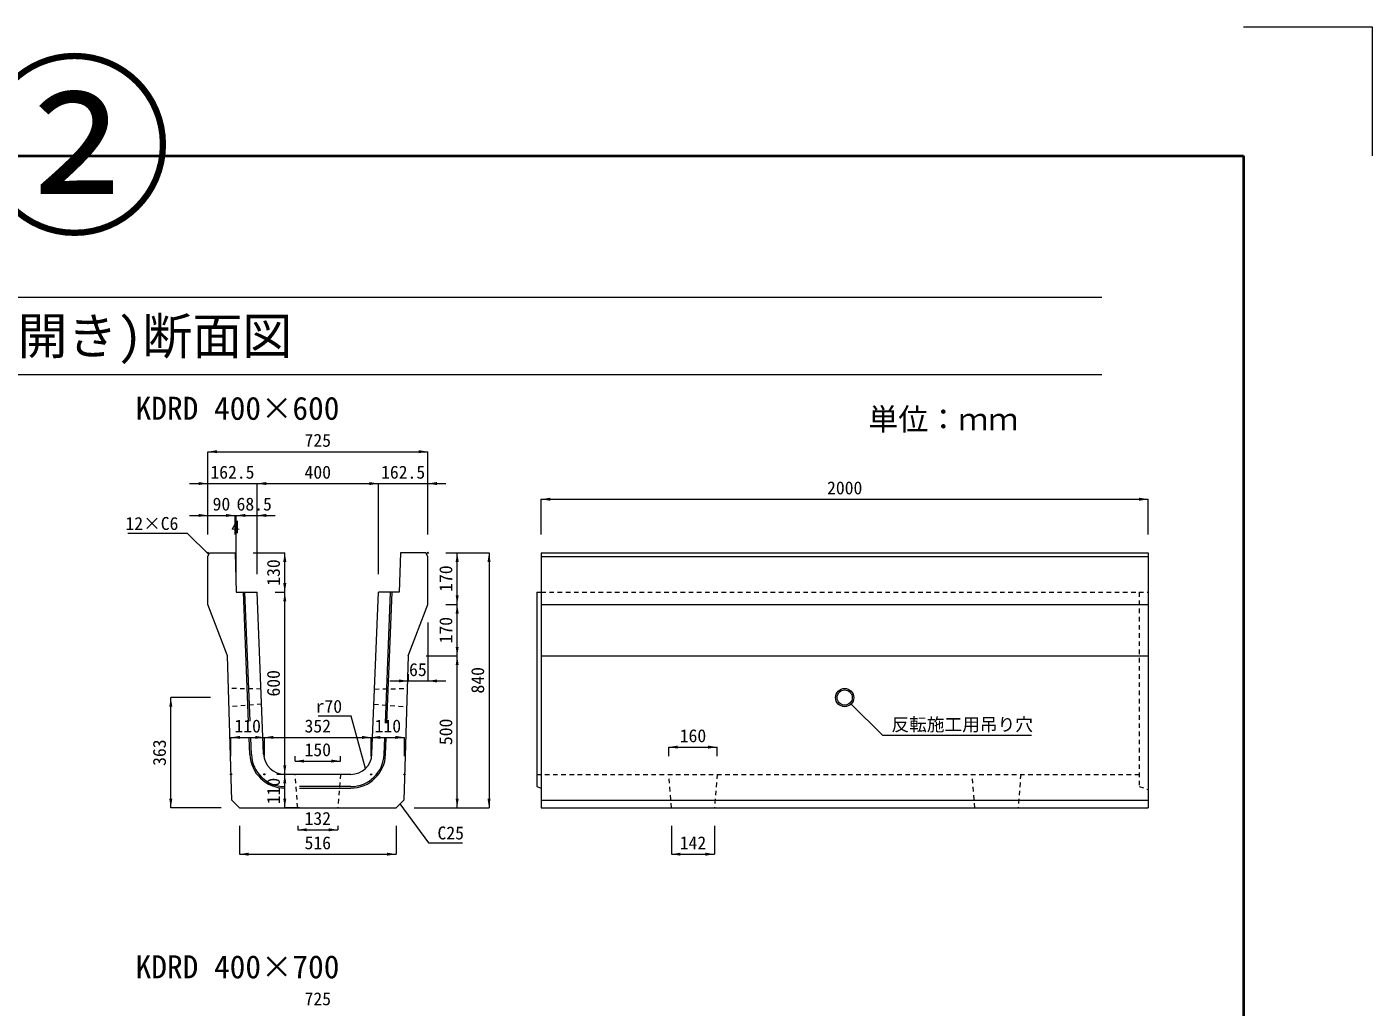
# Model space of a CAD drawing. Units: millimetres at full size. Extents: x -5540 to 13511, y -4102 to 22994.
# Drawn here: x -1065 to 3368, y 5267 to 8497 of the extents above; entities that cross this region are included whole.
import ezdxf
from ezdxf.enums import TextEntityAlignment as Align

# ---------------------------------------------------------------- set-up
doc = ezdxf.new("R2010")
doc.units = ezdxf.units.MM
doc.header["$LTSCALE"] = 40
doc.linetypes.add('USER1', pattern=[0.675, 0.375, -0.3])
for name, color, linetype, lineweight in [('(0-0)', 4, 'Continuous', 5), ('0_2', 7, 'Continuous', 13), ('Defpoints_3', 7, 'Continuous', 13), ('図枠', 7, 'Continuous', 5), ('寸法線', 7, 'Continuous', 13), ('引出線', 4, 'Continuous', 13), ('本体', 2, 'Continuous', 13), ('補助線', 8, 'Continuous', 13)]:
    doc.layers.add(name, color=color, linetype=linetype, lineweight=lineweight)
doc.styles.add('ＭＳ ゴシック', font='')
doc.styles.get('ＭＳ ゴシック').set_extended_font_data('MS Gothic')

# ---------------------------------------------------------------- blocks, each defined once
blk = doc.blocks.new('filled_arrow')
at = {"color": 0, "linetype": 'Continuous', "lineweight": -2}
blk.add_solid([(7.5, 1.25), (0, 0), (7.5, -1.25)], dxfattribs=at)

msp = doc.modelspace()

# ---------------------------------------------------------------- linework, layer by layer
at = {"layer": '(0-0)'}
for p, q in [((-334.23, 6207.47), (-351.3, 6634.07)), ((-329.3, 6209.3), (-346.29, 6634.07)), ((116.53, 6203.04), (133.77, 6634.07)), ((121.53, 6202.93), (138.78, 6634.07)), ((-329.91, 6099.47), (-332.1, 6154.07)), ((-324.92, 6099.67), (-327.09, 6154.07)), ((112.4, 6099.67), (114.57, 6154.07)), ((117.39, 6099.47), (119.57, 6153.87)), ((2.48, 5994.07), (-166.26, 5994.07)), ((-166.26, 5989.07), (2.48, 5989.07))]:
    msp.add_line(p, q, dxfattribs=at)
for centre, radius, start, end in [((-215, 6104.07), 115, 182.29062, 270), ((-215, 6104.07), 110, 182.29057, 270), ((2.48, 6104.07), 110, 270, 357.70943), ((2.48, 6104.07), 115, 270, 357.70938)]:
    msp.add_arc(centre, radius, start, end, dxfattribs=at)
at = {"layer": 'Defpoints_3'}
for p, q in [((2944.03, 8496.61), (3368.23, 8496.61)), ((3368.23, 8496.61), (3368.23, 8072.41))]:
    msp.add_line(p, q, dxfattribs=at)
at = {"layer": '図枠', "lineweight": 40}
for p, q in [((-4691.57, 8072.41), (2944.03, 8072.41)), ((2944.03, 8072.41), (2944.03, -3677.93))]:
    msp.add_line(p, q, dxfattribs=at)
at = {"layer": '図枠', "lineweight": 13}
for p, q in [((-4224.95, 7605.79), (2477.41, 7605.79)), ((-4224.95, 7351.27), (2477.41, 7351.27))]:
    msp.add_line(p, q, dxfattribs=at)
at = {"layer": '寸法線'}
for p, q in [((-468.76, 7097.16), (256.24, 7097.16)), ((-468.76, 6824.07), (-468.76, 7097.16)), ((256.24, 6824.07), (256.24, 7097.16)), ((-528.76, 6992.16), (-246.26, 6992.16)), ((-468.76, 6824.07), (-468.76, 6992.16)), ((-306.26, 6992.16), (93.74, 6992.16)), ((-306.26, 6694.07), (-306.26, 6992.16)), ((-306.26, 6694.07), (-306.26, 6992.16)), ((33.74, 6992.16), (316.24, 6992.16)), ((93.74, 6694.07), (93.74, 6992.16)), ((93.74, 6694.07), (93.74, 6992.16)), ((256.24, 6824.07), (256.24, 6992.16)), ((630.19, 6940.48), (2630.19, 6940.48)), ((630.19, 6824.07), (630.19, 6940.48)), ((2630.19, 6824.07), (2630.19, 6940.48)), ((-528.76, 6887.16), (-378.76, 6887.16)), ((-468.76, 6824.07), (-468.76, 6887.16)), ((-438.76, 6887.16), (-314.76, 6887.16)), ((-378.76, 6824.07), (-378.76, 6887.16)), ((-378.76, 6824.07), (-378.76, 6887.16)), ((-374.76, 6887.16), (-246.26, 6887.16)), ((-374.76, 6694.07), (-374.76, 6887.16)), ((-374.76, 6694.07), (-374.76, 6887.16)), ((-306.26, 6694.07), (-306.26, 6887.16)), ((-318.76, 6764.07), (-215, 6764.07)), ((-215, 6634.07), (-215, 6764.07)), ((316.24, 6764.07), (353.11, 6764.07)), ((316.24, 6764.07), (458.11, 6764.07)), ((353.11, 6594.07), (353.11, 6764.07)), ((458.11, 6764.07), (458.11, 5924.07)), ((-246.26, 6634.07), (-215, 6634.07)), ((-246.26, 6634.07), (-215, 6634.07)), ((-215, 6034.07), (-215, 6634.07)), ((316.24, 6594.07), (353.11, 6594.07)), ((316.24, 6594.07), (353.11, 6594.07)), ((353.11, 6424.07), (353.11, 6594.07)), ((256.24, 6534.07), (256.24, 6341.84)), ((251.24, 6424.07), (353.11, 6424.07)), ((251.24, 6424.07), (353.11, 6424.07)), ((353.11, 5924.07), (353.11, 6424.07)), ((131.24, 6341.84), (316.24, 6341.84)), ((191.24, 6364.07), (191.24, 6341.84)), ((-590.64, 5924.07), (-590.64, 6287.07)), ((-459.72, 6287.07), (-590.64, 6287.07)), ((-392.26, 6155.9), (-282.26, 6155.9)), ((-392.26, 6094.07), (-392.26, 6155.9)), ((-282.26, 6094.07), (-282.26, 6155.9)), ((-282.26, 6155.9), (69.74, 6155.9)), ((-282.26, 6094.07), (-282.26, 6155.9)), ((69.74, 6094.07), (69.74, 6155.9)), ((69.74, 6155.9), (179.74, 6155.9)), ((69.74, 6094.07), (69.74, 6155.9)), ((179.74, 6094.07), (179.74, 6155.9)), ((1050.19, 6123.84), (1210.19, 6123.84)), ((1050.19, 6094.07), (1050.19, 6123.84)), ((1210.19, 6094.07), (1210.19, 6123.84)), ((-181.26, 6077.84), (-181.26, 6094.07)), ((-181.26, 6077.84), (-31.26, 6077.84)), ((-31.26, 6077.84), (-31.26, 6094.07)), ((-215, 6034.07), (-241.26, 6034.07)), ((-215, 5924.07), (-215, 6034.07)), ((-166.26, 6034.07), (-215, 6034.07)), ((-424.26, 5924.07), (-590.64, 5924.07)), ((-166.26, 5924.07), (-215, 5924.07)), ((211.74, 5924.07), (353.11, 5924.07)), ((211.74, 5924.07), (458.11, 5924.07)), ((-364.26, 5864.07), (-364.26, 5771.09)), ((-172.46, 5864.07), (-172.46, 5851.46)), ((-40.06, 5864.07), (-40.06, 5851.46)), ((151.74, 5864.07), (151.74, 5771.09)), ((1058.99, 5864.07), (1058.99, 5771.09)), ((1201.39, 5864.07), (1201.39, 5771.09)), ((-172.46, 5851.46), (-40.06, 5851.46)), ((-364.26, 5771.09), (151.74, 5771.09)), ((1058.99, 5771.09), (1201.39, 5771.09))]:
    msp.add_line(p, q, dxfattribs=at)
at = {"layer": '引出線'}
for points in [[(-465.76, 6758.07), (-535.69, 6828), (-732.21, 6828)], [(1651.41, 6265.86), (1754.33, 6162.94), (2245.29, 6162.94)], [(50.98, 6053.59), (3.87, 6225.59), (-105.39, 6225.59)], [(164.49, 5936.82), (258.31, 5808.46), (370.32, 5808.46)]]:
    msp.add_lwpolyline(points, dxfattribs=at)
at = {"layer": '本体'}
for p, q in [((-468.76, 6752.07), (-462.76, 6764.07)), ((-468.76, 6594.07), (-468.76, 6752.07)), ((-462.76, 6764.07), (-378.76, 6764.07)), ((-378.76, 6764.07), (-374.76, 6634.07)), ((166.24, 6764.07), (162.24, 6634.07)), ((250.24, 6764.07), (166.24, 6764.07)), ((256.24, 6752.07), (250.24, 6764.07)), ((256.24, 6594.07), (256.24, 6752.07)), ((630.19, 6764.07), (2630.19, 6764.07)), ((630.19, 6764.07), (630.19, 5924.07)), ((2630.19, 6764.07), (2630.19, 5924.07)), ((-374.76, 6634.07), (-306.26, 6634.07)), ((-284.95, 6101.27), (-306.26, 6634.07)), ((72.43, 6101.27), (93.74, 6634.07)), ((162.24, 6634.07), (93.74, 6634.07)), ((-403.76, 6424.07), (-468.76, 6594.07)), ((191.24, 6424.07), (256.24, 6594.07)), ((-389.77, 5949.58), (-403.76, 6424.07)), ((191.24, 6424.07), (177.25, 5949.58)), ((2.48, 6034.07), (-215, 6034.07)), ((-364.26, 5924.07), (-389.77, 5949.58)), ((151.74, 5924.07), (177.25, 5949.58)), ((-364.26, 5924.07), (151.74, 5924.07)), ((630.19, 5924.07), (2630.19, 5924.07))]:
    msp.add_line(p, q, dxfattribs=at)
at = {"layer": '本体', "lineweight": 9}
for p, q in [((630.19, 6752.07), (2630.19, 6752.07)), ((615.19, 6634.07), (630.19, 6634.07)), ((615.19, 6634.07), (615.19, 5994.07)), ((630.19, 6594.07), (2630.19, 6594.07)), ((630.19, 6424.07), (2630.19, 6424.07)), ((615.19, 5994.07), (630.19, 5989.07)), ((630.19, 5949.58), (2630.19, 5949.58))]:
    msp.add_line(p, q, dxfattribs=at)
at = {"layer": '本体', "linetype": 'USER1', "lineweight": 9}
for p, q in [((630.19, 6634.07), (2600.19, 6634.07)), ((2600.19, 6634.07), (2630.19, 6634.07)), ((2600.19, 6634.07), (2600.19, 5994.07)), ((-293.51, 6315.21), (-400.61, 6317.06)), ((80.99, 6315.21), (188.08, 6317.06)), ((-291.51, 6265.25), (-398.84, 6257.08)), ((78.99, 6265.25), (186.32, 6257.08)), ((-172.46, 5924.07), (-181.26, 6034.07)), ((-31.26, 6034.07), (-40.06, 5924.07)), ((615.19, 6034.07), (2600.19, 6034.07)), ((1058.99, 5924.07), (1050.19, 6034.07)), ((1210.19, 6034.07), (1201.39, 5924.07)), ((2058.99, 5924.07), (2050.19, 6034.07)), ((2210.19, 6034.07), (2201.39, 5924.07)), ((2600.19, 5994.07), (2630.19, 5984.07))]:
    msp.add_line(p, q, dxfattribs=at)
at = {"layer": '本体', "lineweight": 5}
for radius in [30, 25]:
    msp.add_circle((1630.19, 6287.07), radius, dxfattribs=at)
at = {"layer": '本体'}
for centre, start, end in [((-215, 6104.07), 182.29062, 270), ((2.48, 6104.07), 270, 357.70938)]:
    msp.add_arc(centre, 70, start, end, dxfattribs=at)
at = {"layer": '補助線'}
for centre in [(-468.76, 6764.07), (256.24, 6764.07), (-392.26, 6034.07), (-282.26, 6034.07), (69.74, 6034.07), (179.74, 6034.07)]:
    msp.add_circle(centre, 2, dxfattribs=at)

# ---------------------------------------------------------------- block references
at = {"layer": '寸法線', "xscale": 4, "yscale": 4}
for p in [(-468.76, 7097.16), (-306.26, 6992.16), (-306.26, 6992.16), (256.24, 6992.16), (630.19, 6940.48), (-374.76, 6887.16), (-374.76, 6887.16), (-306.26, 6887.16), (256.24, 6341.84), (-392.26, 6155.9), (-282.26, 6155.9), (69.74, 6155.9), (1050.19, 6123.84), (-181.26, 6077.84), (-172.46, 5851.46), (-364.26, 5771.09), (1058.99, 5771.09)]:
    msp.add_blockref('filled_arrow', p, dxfattribs=at)
for p, rotation in [((256.24, 7097.16), 180), ((-468.76, 6992.16), 180), ((93.74, 6992.16), 180), ((93.74, 6992.16), 180), ((2630.19, 6940.48), 180), ((-468.76, 6887.16), 180), ((-378.76, 6887.16), 180), ((-378.76, 6887.16), 180), ((-215, 6764.07), 270), ((353.11, 6764.07), 270), ((458.11, 6764.07), 270), ((-215, 6634.07), 90), ((-215, 6634.07), 270), ((353.11, 6594.07), 90), ((353.11, 6594.07), 270), ((353.11, 6424.07), 90), ((353.11, 6424.07), 270), ((191.24, 6341.84), 180), ((-590.64, 6287.07), 270), ((-282.26, 6155.9), 180), ((69.74, 6155.9), 180), ((179.74, 6155.9), 180), ((1210.19, 6123.84), 180), ((-31.26, 6077.84), 180), ((-215, 6034.07), 90), ((-215, 6034.07), 270), ((-590.64, 5924.07), 90), ((-215, 5924.07), 90), ((353.11, 5924.07), 90), ((458.11, 5924.07), 90), ((-40.06, 5851.46), 180), ((151.74, 5771.09), 180), ((1201.39, 5771.09), 180)]:
    msp.add_blockref('filled_arrow', p, dxfattribs=dict(at, rotation=rotation))
at = {"layer": '引出線', "xscale": 0.133, "yscale": 0.133}
for p, rotation in [((-465.76, 6758.07), 135), ((1651.41, 6265.86), 315), ((50.98, 6053.59), 105.3), ((164.49, 5936.82), 306.2)]:
    msp.add_blockref('filled_arrow', p, dxfattribs=dict(at, rotation=rotation))

# ---------------------------------------------------------------- texts
at = {"layer": '0_2', "style": 'ＭＳ ゴシック'}
for s, p in [('KDRD 400×600', (-706.53, 7179.39)), ('KDRD 400×700', (-706.53, 5339.39))]:
    msp.add_text(s, height=75.95, dxfattribs=at).set_placement(p, align=Align.BOTTOM_LEFT)
at = {"layer": '図枠', "style": 'ＭＳ ゴシック'}
msp.add_text('\u3000深溝Ｕ字溝 浸透用･可変用[KDRD] (底穴開き)断面図', height=120.8, dxfattribs=at).set_placement((-4224.95, 7478.53), align=Align.MIDDLE_LEFT)
msp.add_text('単位：ｍｍ', height=72.49, dxfattribs=at).set_placement((1955.07, 7204.22), align=Align.MIDDLE_CENTER)
at = {"layer": '寸法線', "style": 'ＭＳ ゴシック'}
for s, p in [('725', (-106.26, 7134.66)), ('162.5', (-387.51, 7029.66)), ('400', (-106.26, 7029.66)), ('162.5', (174.99, 7029.66)), ('2000', (1630.19, 6977.98)), ('90', (-423.76, 6924.66)), ('68.5', (-315.77, 6924.66)), ('4', (-376.76, 6849.66)), ('65', (223.74, 6379.34)), ('110', (-337.26, 6193.4)), ('352', (-106.26, 6193.4)), ('110', (124.74, 6193.4)), ('160', (1130.19, 6161.34)), ('150', (-106.26, 6115.34)), ('132', (-106.26, 5888.96)), ('516', (-106.26, 5808.59)), ('142', (1130.19, 5808.59)), ('725', (-106.26, 5294.66))]:
    msp.add_text(s, height=42.72, dxfattribs=at).set_placement(p, align=Align.MIDDLE_CENTER)
for s, p in [('130', (-252.5, 6699.07)), ('170', (315.61, 6679.07)), ('170', (315.61, 6509.07)), ('840', (420.61, 6344.07)), ('600', (-252.5, 6334.07)), ('500', (315.61, 6174.07)), ('363', (-628.14, 6105.57)), ('110', (-252.5, 5979.07))]:
    msp.add_text(s, height=42.72, rotation=90, dxfattribs=at).set_placement(p, align=Align.MIDDLE_CENTER)
at = {"layer": '引出線', "style": 'ＭＳ ゴシック'}
for s, p in [('12×C6', (-565.69, 6882)), ('r70', (-26.13, 6279.59))]:
    msp.add_text(s, height=42.72, dxfattribs=at).set_placement(p, align=Align.TOP_RIGHT)
for s, p in [('反転施工用吊り穴', (1784.33, 6219.68)), ('C25', (288.31, 5862.46))]:
    msp.add_text(s, height=42.72, dxfattribs=at).set_placement(p, align=Align.TOP_LEFT)
at = {"layer": '補助線', "color": 1, "style": 'ＭＳ ゴシック'}
msp.add_text('②', height=474.7, dxfattribs=at).set_placement((-1231.64, 7721.08), align=Align.BOTTOM_LEFT)

doc.saveas('drawing.dxf')
